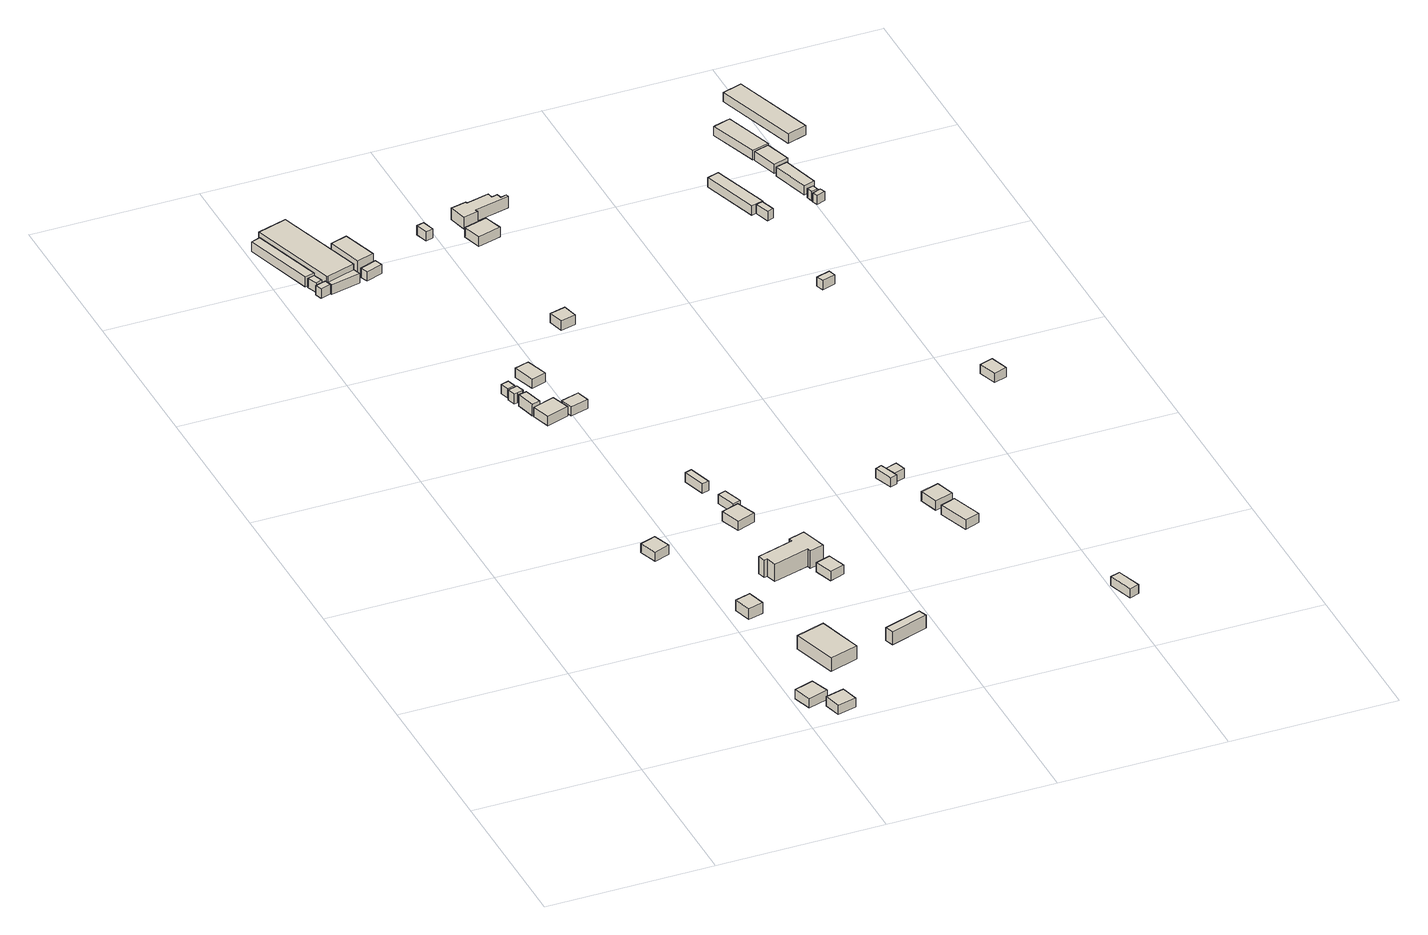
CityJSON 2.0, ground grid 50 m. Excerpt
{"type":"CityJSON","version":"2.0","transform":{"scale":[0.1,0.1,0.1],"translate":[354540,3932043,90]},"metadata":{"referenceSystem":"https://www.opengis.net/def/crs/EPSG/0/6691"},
"CityObjects":{
"building1":{"type":"Building","attributes":{"usage":"441","storeysAboveGround":1,"BuildingIDAttribute.prefecture":"14","BuildingIDAttribute.city":"14153","BuildingDetailAttribute.totalFloorArea":36.84,"BuildingDetailAttribute.buildingFootprintArea":36.84,"BuildingDetailAttribute.buildingStructureType":"610","BuildingDetailAttribute.buildingStructureOrgType":"2","BuildingDetailAttribute.orgUsage":"180","BuildingDetailAttribute.surveyYear":2015},"geometry":[{"type":"Solid","lod":"1","boundaries":[[[[0,1,2,3]],[[2,4,5,3]],[[1,6,4,2]],[[0,7,6,1]],[[3,5,7,0]],[[4,6,7,5]]]]}]},
"building2":{"type":"Building","attributes":{"usage":"441","storeysAboveGround":1,"BuildingIDAttribute.prefecture":"14","BuildingIDAttribute.city":"14153","BuildingDetailAttribute.totalFloorArea":31.2,"BuildingDetailAttribute.buildingFootprintArea":31.2,"BuildingDetailAttribute.buildingStructureType":"610","BuildingDetailAttribute.buildingStructureOrgType":"2","BuildingDetailAttribute.orgUsage":"180","BuildingDetailAttribute.surveyYear":2015},"geometry":[{"type":"Solid","lod":"1","boundaries":[[[[8,9,10,11]],[[10,12,13,11]],[[9,14,12,10]],[[8,15,14,9]],[[11,13,15,8]],[[12,14,15,13]]]]}]},
"building3":{"type":"Building","attributes":{"BuildingIDAttribute.prefecture":"14","BuildingIDAttribute.city":"14153","BuildingDetailAttribute.surveyYear":2015},"geometry":[{"type":"Solid","lod":"1","boundaries":[[[[16,17,18,19]],[[18,20,21,19]],[[17,22,20,18]],[[16,23,22,17]],[[19,21,23,16]],[[20,22,23,21]]]]}]},
"building4":{"type":"Building","attributes":{"measuredHeight":3.8,"BuildingIDAttribute.prefecture":"14","BuildingIDAttribute.city":"14153","BuildingDetailAttribute.surveyYear":2015},"geometry":[{"type":"Solid","lod":"1","boundaries":[[[[24,25,26,27]],[[26,28,29,27]],[[25,30,28,26]],[[24,31,30,25]],[[27,29,31,24]],[[28,30,31,29]]]]}]},
"building5":{"type":"Building","attributes":{"usage":"431","measuredHeight":4.7,"storeysAboveGround":1,"BuildingIDAttribute.prefecture":"14","BuildingIDAttribute.city":"14153","BuildingDetailAttribute.totalFloorArea":128.91,"BuildingDetailAttribute.buildingFootprintArea":128.91,"BuildingDetailAttribute.buildingStructureType":"610","BuildingDetailAttribute.buildingStructureOrgType":"2","BuildingDetailAttribute.orgUsage":"143","BuildingDetailAttribute.surveyYear":2015},"geometry":[{"type":"Solid","lod":"1","boundaries":[[[[32,33,34,35]],[[34,36,37,35]],[[33,38,36,34]],[[32,39,38,33]],[[35,37,39,32]],[[36,38,39,37]]]]}]},
"building6":{"type":"Building","attributes":{"measuredHeight":3.6,"BuildingIDAttribute.prefecture":"14","BuildingIDAttribute.city":"14153","BuildingDetailAttribute.surveyYear":2015},"geometry":[{"type":"Solid","lod":"1","boundaries":[[[[40,41,42,43]],[[42,44,45,43]],[[41,46,44,42]],[[40,47,46,41]],[[43,45,47,40]],[[44,46,47,45]]]]}]},
"building7":{"type":"Building","attributes":{"BuildingIDAttribute.prefecture":"14","BuildingIDAttribute.city":"14153","BuildingDetailAttribute.surveyYear":2015},"geometry":[{"type":"Solid","lod":"1","boundaries":[[[[48,49,50,51]],[[50,52,53,51]],[[49,54,52,50]],[[48,55,54,49]],[[51,53,55,48]],[[52,54,55,53]]]]}]},
"building8":{"type":"Building","attributes":{"BuildingIDAttribute.prefecture":"14","BuildingIDAttribute.city":"14153","BuildingDetailAttribute.surveyYear":2015},"geometry":[{"type":"Solid","lod":"1","boundaries":[[[[56,57,58,59]],[[58,60,61,59]],[[57,62,60,58]],[[56,63,62,57]],[[59,61,63,56]],[[60,62,63,61]]]]}]},
"building9":{"type":"Building","attributes":{"usage":"441","measuredHeight":5.7,"storeysAboveGround":2,"BuildingIDAttribute.prefecture":"14","BuildingIDAttribute.city":"14153","BuildingDetailAttribute.totalFloorArea":446.39,"BuildingDetailAttribute.buildingFootprintArea":223.2,"BuildingDetailAttribute.buildingStructureType":"601","BuildingDetailAttribute.buildingStructureOrgType":"1","BuildingDetailAttribute.orgUsage":"160","BuildingDetailAttribute.surveyYear":2015},"geometry":[{"type":"Solid","lod":"1","boundaries":[[[[64,65,66,67,68]],[[67,69,70,68]],[[66,71,69,67]],[[65,72,71,66]],[[64,73,72,65]],[[68,70,73,64]],[[69,71,72,73,70]]]]}]},
"building10":{"type":"Building","attributes":{"BuildingIDAttribute.prefecture":"14","BuildingIDAttribute.city":"14153","BuildingDetailAttribute.surveyYear":2015},"geometry":[{"type":"Solid","lod":"1","boundaries":[[[[68,74,75,64]],[[75,76,77,64]],[[74,78,76,75]],[[68,79,78,74]],[[64,77,79,68]],[[76,78,79,77]]]]}]},
"building11":{"type":"Building","attributes":{"measuredHeight":3.7,"BuildingIDAttribute.prefecture":"14","BuildingIDAttribute.city":"14153","BuildingDetailAttribute.surveyYear":2015},"geometry":[{"type":"Solid","lod":"1","boundaries":[[[[80,81,82,83,84,85]],[[84,86,87,85]],[[83,88,86,84]],[[82,89,88,83]],[[81,90,89,82]],[[80,91,90,81]],[[85,87,91,80]],[[86,88,89,90,91,87]]]]}]},
"building12":{"type":"Building","attributes":{"measuredHeight":3.8,"BuildingIDAttribute.prefecture":"14","BuildingIDAttribute.city":"14153","BuildingDetailAttribute.surveyYear":2015},"geometry":[{"type":"Solid","lod":"1","boundaries":[[[[92,93,94,95]],[[94,96,97,95]],[[93,98,96,94]],[[92,99,98,93]],[[95,97,99,92]],[[96,98,99,97]]]]}]},
"building13":{"type":"Building","attributes":{"BuildingIDAttribute.prefecture":"14","BuildingIDAttribute.city":"14153","BuildingDetailAttribute.surveyYear":2015},"geometry":[{"type":"Solid","lod":"1","boundaries":[[[[100,101,102,103]],[[102,104,105,103]],[[101,106,104,102]],[[100,107,106,101]],[[103,105,107,100]],[[104,106,107,105]]]]}]},
"building14":{"type":"Building","attributes":{"BuildingIDAttribute.prefecture":"14","BuildingIDAttribute.city":"14153","BuildingDetailAttribute.surveyYear":2015},"geometry":[{"type":"Solid","lod":"1","boundaries":[[[[108,109,110,111]],[[110,112,113,111]],[[109,114,112,110]],[[108,115,114,109]],[[111,113,115,108]],[[112,114,115,113]]]]}]},
"building15":{"type":"Building","attributes":{"usage":"431","measuredHeight":6.1,"storeysAboveGround":2,"BuildingIDAttribute.prefecture":"14","BuildingIDAttribute.city":"14153","BuildingDetailAttribute.totalFloorArea":218.3,"BuildingDetailAttribute.buildingFootprintArea":109.15,"BuildingDetailAttribute.buildingStructureType":"610","BuildingDetailAttribute.buildingStructureOrgType":"2","BuildingDetailAttribute.orgUsage":"143","BuildingDetailAttribute.surveyYear":2015},"geometry":[{"type":"Solid","lod":"1","boundaries":[[[[116,117,118,119,120,121,122,123,124,125]],[[124,126,127,125]],[[123,128,126,124]],[[122,129,128,123]],[[121,130,129,122]],[[120,131,130,121]],[[119,132,131,120]],[[118,133,132,119]],[[117,134,133,118]],[[116,135,134,117]],[[125,127,135,116]],[[126,128,129,130,131,132,133,134,135,127]]]]}]},
"building16":{"type":"Building","attributes":{"BuildingIDAttribute.prefecture":"14","BuildingIDAttribute.city":"14153","BuildingDetailAttribute.surveyYear":2015},"geometry":[{"type":"Solid","lod":"1","boundaries":[[[[136,137,138,139]],[[138,140,141,139]],[[137,142,140,138]],[[136,143,142,137]],[[139,141,143,136]],[[140,142,143,141]]]]}]},
"building17":{"type":"Building","attributes":{"measuredHeight":4.7,"BuildingIDAttribute.prefecture":"14","BuildingIDAttribute.city":"14153","BuildingDetailAttribute.surveyYear":2015},"geometry":[{"type":"Solid","lod":"1","boundaries":[[[[144,145,146,147]],[[146,148,149,147]],[[145,150,148,146]],[[144,151,150,145]],[[147,149,151,144]],[[148,150,151,149]]]]}]},
"building18":{"type":"Building","attributes":{"usage":"441","measuredHeight":5.4,"storeysAboveGround":2,"BuildingIDAttribute.prefecture":"14","BuildingIDAttribute.city":"14153","BuildingDetailAttribute.totalFloorArea":99.61,"BuildingDetailAttribute.buildingFootprintArea":49.8,"BuildingDetailAttribute.buildingStructureType":"601","BuildingDetailAttribute.buildingStructureOrgType":"1","BuildingDetailAttribute.orgUsage":"160","BuildingDetailAttribute.surveyYear":2015},"geometry":[{"type":"Solid","lod":"1","boundaries":[[[[152,153,154,155]],[[154,156,157,155]],[[153,158,156,154]],[[152,159,158,153]],[[155,157,159,152]],[[156,158,159,157]]]]}]},
"building19":{"type":"Building","attributes":{"BuildingIDAttribute.prefecture":"14","BuildingIDAttribute.city":"14153","BuildingDetailAttribute.surveyYear":2015},"geometry":[{"type":"Solid","lod":"1","boundaries":[[[[160,161,162,163]],[[162,164,165,163]],[[161,166,164,162]],[[160,167,166,161]],[[163,165,167,160]],[[164,166,167,165]]]]}]},
"building20":{"type":"Building","attributes":{"usage":"441","storeysAboveGround":2,"BuildingIDAttribute.prefecture":"14","BuildingIDAttribute.city":"14153","BuildingDetailAttribute.totalFloorArea":75.64,"BuildingDetailAttribute.buildingFootprintArea":37.82,"BuildingDetailAttribute.buildingStructureType":"610","BuildingDetailAttribute.buildingStructureOrgType":"2","BuildingDetailAttribute.orgUsage":"180","BuildingDetailAttribute.surveyYear":2015},"geometry":[{"type":"Solid","lod":"1","boundaries":[[[[168,169,170,171]],[[170,172,173,171]],[[169,174,172,170]],[[168,175,174,169]],[[171,173,175,168]],[[172,174,175,173]]]]}]},
"building21":{"type":"Building","attributes":{"usage":"441","storeysAboveGround":2,"BuildingIDAttribute.prefecture":"14","BuildingIDAttribute.city":"14153","BuildingDetailAttribute.totalFloorArea":139.78,"BuildingDetailAttribute.buildingFootprintArea":69.89,"BuildingDetailAttribute.buildingStructureType":"610","BuildingDetailAttribute.buildingStructureOrgType":"2","BuildingDetailAttribute.orgUsage":"180","BuildingDetailAttribute.surveyYear":2015},"geometry":[{"type":"Solid","lod":"1","boundaries":[[[[176,177,178,179]],[[178,180,181,179]],[[177,182,180,178]],[[176,183,182,177]],[[179,181,183,176]],[[180,182,183,181]]]]}]},
"building22":{"type":"Building","attributes":{"BuildingIDAttribute.prefecture":"14","BuildingIDAttribute.city":"14153","BuildingDetailAttribute.surveyYear":2015},"geometry":[{"type":"Solid","lod":"1","boundaries":[[[[184,185,186,187]],[[186,188,189,187]],[[185,190,188,186]],[[184,191,190,185]],[[187,189,191,184]],[[188,190,191,189]]]]}]},
"building23":{"type":"Building","attributes":{"BuildingIDAttribute.prefecture":"14","BuildingIDAttribute.city":"14153","BuildingDetailAttribute.surveyYear":2015},"geometry":[{"type":"Solid","lod":"1","boundaries":[[[[192,193,194,195]],[[194,196,197,195]],[[193,198,196,194]],[[192,199,198,193]],[[195,197,199,192]],[[196,198,199,197]]]]}]},
"building24":{"type":"Building","attributes":{"BuildingIDAttribute.prefecture":"14","BuildingIDAttribute.city":"14153","BuildingDetailAttribute.surveyYear":2015},"geometry":[{"type":"Solid","lod":"1","boundaries":[[[[200,201,202,203]],[[202,204,205,203]],[[201,206,204,202]],[[200,207,206,201]],[[203,205,207,200]],[[204,206,207,205]]]]}]},
"building25":{"type":"Building","attributes":{"BuildingIDAttribute.prefecture":"14","BuildingIDAttribute.city":"14153","BuildingDetailAttribute.surveyYear":2015},"geometry":[{"type":"Solid","lod":"1","boundaries":[[[[208,209,210,211]],[[210,212,213,211]],[[209,214,212,210]],[[208,215,214,209]],[[211,213,215,208]],[[212,214,215,213]]]]}]},
"building26":{"type":"Building","attributes":{"BuildingIDAttribute.prefecture":"14","BuildingIDAttribute.city":"14153","BuildingDetailAttribute.surveyYear":2015},"geometry":[{"type":"Solid","lod":"1","boundaries":[[[[216,217,218,219]],[[218,220,221,219]],[[217,222,220,218]],[[216,223,222,217]],[[219,221,223,216]],[[220,222,223,221]]]]}]},
"building27":{"type":"Building","attributes":{"measuredHeight":3.4,"BuildingIDAttribute.prefecture":"14","BuildingIDAttribute.city":"14153","BuildingDetailAttribute.surveyYear":2015},"geometry":[{"type":"Solid","lod":"1","boundaries":[[[[224,225,226,227]],[[226,228,229,227]],[[225,230,228,226]],[[224,231,230,225]],[[227,229,231,224]],[[228,230,231,229]]]]}]},
"building28":{"type":"Building","attributes":{"measuredHeight":5.9,"BuildingIDAttribute.prefecture":"14","BuildingIDAttribute.city":"14153","BuildingDetailAttribute.surveyYear":2015},"geometry":[{"type":"Solid","lod":"1","boundaries":[[[[232,233,234,235,236,237,238,239,240,241,242,243]],[[242,244,245,243]],[[241,246,244,242]],[[240,247,246,241]],[[239,248,247,240]],[[238,249,248,239]],[[237,250,249,238]],[[236,251,250,237]],[[235,252,251,236]],[[234,253,252,235]],[[233,254,253,234]],[[232,255,254,233]],[[243,245,255,232]],[[244,246,247,248,249,250,251,252,253,254,255,245]]]]}]},
"building29":{"type":"Building","attributes":{"BuildingIDAttribute.prefecture":"14","BuildingIDAttribute.city":"14153","BuildingDetailAttribute.surveyYear":2015},"geometry":[{"type":"Solid","lod":"1","boundaries":[[[[256,257,258,259,260,261]],[[260,262,263,261]],[[259,264,262,260]],[[258,265,264,259]],[[257,266,265,258]],[[256,267,266,257]],[[261,263,267,256]],[[262,264,265,266,267,263]]]]}]},
"building30":{"type":"Building","attributes":{"BuildingIDAttribute.prefecture":"14","BuildingIDAttribute.city":"14153","BuildingDetailAttribute.surveyYear":2015},"geometry":[{"type":"Solid","lod":"1","boundaries":[[[[268,269,270,271]],[[270,272,273,271]],[[269,274,272,270]],[[268,275,274,269]],[[271,273,275,268]],[[272,274,275,273]]]]}]},
"building31":{"type":"Building","attributes":{"BuildingIDAttribute.prefecture":"14","BuildingIDAttribute.city":"14153","BuildingDetailAttribute.surveyYear":2015},"geometry":[{"type":"Solid","lod":"1","boundaries":[[[[276,277,278,279]],[[278,280,281,279]],[[277,282,280,278]],[[276,283,282,277]],[[279,281,283,276]],[[280,282,283,281]]]]}]},
"building32":{"type":"Building","attributes":{"BuildingIDAttribute.prefecture":"14","BuildingIDAttribute.city":"14153","BuildingDetailAttribute.surveyYear":2015},"geometry":[{"type":"Solid","lod":"1","boundaries":[[[[284,285,286,287]],[[286,288,289,287]],[[285,290,288,286]],[[284,291,290,285]],[[287,289,291,284]],[[288,290,291,289]]]]}]},
"building33":{"type":"Building","attributes":{"BuildingIDAttribute.prefecture":"14","BuildingIDAttribute.city":"14153","BuildingDetailAttribute.surveyYear":2015},"geometry":[{"type":"Solid","lod":"1","boundaries":[[[[292,293,294,295]],[[294,296,297,295]],[[293,298,296,294]],[[292,299,298,293]],[[295,297,299,292]],[[296,298,299,297]]]]}]},
"building34":{"type":"Building","attributes":{"BuildingIDAttribute.prefecture":"14","BuildingIDAttribute.city":"14153","BuildingDetailAttribute.surveyYear":2015},"geometry":[{"type":"Solid","lod":"1","boundaries":[[[[300,301,302,303]],[[302,304,305,303]],[[301,306,304,302]],[[300,307,306,301]],[[303,305,307,300]],[[304,306,307,305]]]]}]},
"building35":{"type":"Building","attributes":{"BuildingIDAttribute.prefecture":"14","BuildingIDAttribute.city":"14153","BuildingDetailAttribute.surveyYear":2015},"geometry":[{"type":"Solid","lod":"1","boundaries":[[[[308,309,310,311]],[[310,312,313,311]],[[309,314,312,310]],[[308,315,314,309]],[[311,313,315,308]],[[312,314,315,313]]]]}]},
"building36":{"type":"Building","attributes":{"BuildingIDAttribute.prefecture":"14","BuildingIDAttribute.city":"14153","BuildingDetailAttribute.surveyYear":2015},"geometry":[{"type":"Solid","lod":"1","boundaries":[[[[316,317,318,319]],[[318,320,321,319]],[[317,322,320,318]],[[316,323,322,317]],[[319,321,323,316]],[[320,322,323,321]]]]}]},
"building37":{"type":"Building","attributes":{"BuildingIDAttribute.prefecture":"14","BuildingIDAttribute.city":"14153","BuildingDetailAttribute.surveyYear":2015},"geometry":[{"type":"Solid","lod":"1","boundaries":[[[[324,325,326,327]],[[326,328,329,327]],[[325,330,328,326]],[[324,331,330,325]],[[327,329,331,324]],[[328,330,331,329]]]]}]},
"building38":{"type":"Building","attributes":{"BuildingIDAttribute.prefecture":"14","BuildingIDAttribute.city":"14153","BuildingDetailAttribute.surveyYear":2015},"geometry":[{"type":"Solid","lod":"1","boundaries":[[[[332,333,334,335]],[[334,336,337,335]],[[333,338,336,334]],[[332,339,338,333]],[[335,337,339,332]],[[336,338,339,337]]]]}]},
"building39":{"type":"Building","attributes":{"BuildingIDAttribute.prefecture":"14","BuildingIDAttribute.city":"14153","BuildingDetailAttribute.surveyYear":2015},"geometry":[{"type":"Solid","lod":"1","boundaries":[[[[340,341,342,343]],[[342,344,345,343]],[[341,346,344,342]],[[340,347,346,341]],[[343,345,347,340]],[[344,346,347,345]]]]}]},
"building40":{"type":"Building","attributes":{"BuildingIDAttribute.prefecture":"14","BuildingIDAttribute.city":"14153","BuildingDetailAttribute.surveyYear":2015},"geometry":[{"type":"Solid","lod":"1","boundaries":[[[[348,349,350,351]],[[350,352,353,351]],[[349,354,352,350]],[[348,355,354,349]],[[351,353,355,348]],[[352,354,355,353]]]]}]},
"building41":{"type":"Building","attributes":{"BuildingIDAttribute.prefecture":"14","BuildingIDAttribute.city":"14153","BuildingDetailAttribute.surveyYear":2015},"geometry":[{"type":"Solid","lod":"1","boundaries":[[[[356,357,358,359,360,361]],[[360,362,363,361]],[[359,364,362,360]],[[358,365,364,359]],[[357,366,365,358]],[[356,367,366,357]],[[361,363,367,356]],[[362,364,365,366,367,363]]]]}]},
"building42":{"type":"Building","attributes":{"BuildingIDAttribute.prefecture":"14","BuildingIDAttribute.city":"14153","BuildingDetailAttribute.surveyYear":2015},"geometry":[{"type":"Solid","lod":"1","boundaries":[[[[368,369,370,371]],[[370,372,373,371]],[[369,374,372,370]],[[368,375,374,369]],[[371,373,375,368]],[[372,374,375,373]]]]}]},
"building43":{"type":"Building","attributes":{"BuildingIDAttribute.prefecture":"14","BuildingIDAttribute.city":"14153","BuildingDetailAttribute.surveyYear":2015},"geometry":[{"type":"Solid","lod":"1","boundaries":[[[[376,377,378,379]],[[378,380,381,379]],[[377,382,380,378]],[[376,383,382,377]],[[379,381,383,376]],[[380,382,383,381]]]]}]}
},
"vertices":[
[559,138,23],[578,82,23],[518,63,23],[500,119,23],[518,63,53],[500,119,53],[578,82,53],[559,138,53],
[635,22,20],[578,8,20],[565,59,20],[622,74,20],[565,59,50],[622,74,50],[578,8,50],[635,22,50],
[394,919,27],[441,935,27],[460,882,27],[413,865,27],[460,882,57],[413,865,57],[441,935,57],[394,919,57],
[534,512,26],[519,565,26],[565,578,26],[580,525,26],[565,578,61],[580,525,61],[519,565,61],[534,512,61],
[688,364,22],[728,229,22],[641,202,22],[600,337,22],[641,202,65],[600,337,65],[728,229,65],[688,364,65],
[29,2659,31],[96,2446,31],[67,2437,31],[1,2650,31],[67,2437,63],[1,2650,63],[96,2446,63],[29,2659,63],
[84,2371,31],[78,2392,31],[110,2402,31],[116,2381,31],[110,2402,61],[116,2381,61],[78,2392,61],[84,2371,61],
[83,2402,31],[72,2432,31],[93,2439,31],[103,2409,31],[93,2439,61],[103,2409,61],[72,2432,61],[83,2402,61],
[117,2403,25],[115,2403,25],[31,2671,25],[121,2699,25],[205,2431,25],[121,2699,73],[205,2431,73],[31,2671,73],[115,2403,73],[117,2403,73],
[213,2406,25],[122,2385,25],[122,2385,55],[117,2403,55],[213,2406,55],[205,2431,55],
[397,1728,16],[378,1723,16],[369,1721,16],[362,1746,16],[391,1754,16],[398,1729,16],[391,1754,49],[398,1729,49],[362,1746,49],[369,1721,49],[378,1723,49],[397,1728,49],
[391,1651,16],[377,1709,16],[402,1715,16],[417,1658,16],[402,1715,52],[417,1658,52],[377,1709,52],[391,1651,52],
[364,1753,17],[356,1780,17],[380,1787,17],[387,1760,17],[380,1787,47],[387,1760,47],[356,1780,47],[364,1753,47],
[393,1646,16],[460,1669,16],[479,1613,16],[411,1590,16],[479,1613,46],[411,1590,46],[460,1669,46],[393,1646,46],
[790,688,14],[787,700,14],[677,668,14],[668,699,14],[659,696,14],[652,720,14],[763,753,14],[760,764,14],[810,779,14],[833,701,14],[810,779,70],[833,701,70],[760,764,70],[763,753,70],[652,720,70],[659,696,70],[668,699,70],[677,668,70],[787,700,70],[790,688,70],
[658,981,21],[712,1000,21],[734,941,21],[679,921,21],[734,941,51],[679,921,51],[712,1000,51],[658,981,51],
[845,258,19],[836,284,19],[950,322,19],[959,296,19],[950,322,61],[959,296,61],[836,284,61],[845,258,61],
[245,2573,16],[278,2468,16],[226,2452,16],[194,2557,16],[226,2452,64],[194,2557,64],[278,2468,64],[245,2573,64],
[231,2441,16],[281,2459,16],[289,2436,16],[239,2418,16],[289,2436,46],[239,2418,46],[281,2459,46],[231,2441,46],
[422,1839,15],[466,1853,15],[488,1786,15],[444,1772,15],[488,1786,45],[444,1772,45],[466,1853,45],[422,1839,45],
[542,1625,15],[488,1609,15],[477,1648,15],[531,1664,15],[477,1648,45],[531,1664,45],[488,1609,45],[542,1625,45],
[662,1124,20],[641,1193,20],[662,1200,20],[683,1130,20],[662,1200,50],[683,1130,50],[641,1193,50],[662,1124,50],
[701,1006,19],[682,1063,19],[706,1071,19],[725,1014,19],[706,1071,49],[725,1014,49],[682,1063,49],[701,1006,49],
[813,605,19],[795,660,19],[840,675,19],[858,620,19],[840,675,49],[858,620,49],[795,660,49],[813,605,49],
[461,2533,15],[450,2570,15],[472,2576,15],[483,2539,15],[472,2576,45],[483,2539,45],[450,2570,45],[461,2533,45],
[615,2048,11],[663,2060,11],[674,2014,11],[627,2002,11],[674,2014,41],[627,2002,41],[663,2060,41],[615,2048,41],
[653,2477,12],[582,2456,12],[566,2513,12],[636,2533,12],[566,2513,43],[636,2533,43],[582,2456,43],[653,2477,43],
[624,2562,12],[578,2551,12],[565,2605,12],[613,2616,12],[614,2611,12],[683,2628,12],[687,2611,12],[704,2616,12],[708,2600,12],[726,2605,12],[728,2596,12],[622,2570,12],[728,2596,49],[622,2570,49],[726,2605,49],[708,2600,49],[704,2616,49],[687,2611,49],[683,2628,49],[614,2611,49],[613,2616,49],[565,2605,49],[578,2551,49],[624,2562,49],
[1144,965,10],[1124,1022,10],[1144,1030,10],[1150,1014,10],[1161,982,10],[1165,972,10],[1161,982,40],[1165,972,40],[1150,1014,40],[1144,1030,40],[1124,1022,40],[1144,965,40],
[1186,1026,9],[1196,993,9],[1161,982,9],[1150,1014,9],[1161,982,39],[1150,1014,39],[1196,993,39],[1186,1026,39],
[1292,710,14],[1246,694,14],[1214,786,14],[1260,802,14],[1214,786,44],[1260,802,44],[1246,694,44],[1292,710,44],
[1268,834,9],[1212,816,9],[1194,873,9],[1250,891,9],[1194,873,39],[1250,891,39],[1212,816,39],[1268,834,39],
[1522,218,14],[1498,293,14],[1527,302,14],[1551,228,14],[1527,302,44],[1551,228,44],[1498,293,44],[1522,218,44],
[1384,1939,10],[1390,1917,10],[1349,1904,10],[1342,1926,10],[1349,1904,40],[1342,1926,40],[1390,1917,40],[1384,1939,40],
[1291,2478,19],[1347,2306,19],[1310,2295,19],[1255,2466,19],[1310,2295,49],[1255,2466,49],[1347,2306,49],[1291,2478,49],
[1603,1326,1],[1585,1381,1],[1625,1394,1],[1643,1339,1],[1625,1394,31],[1643,1339,31],[1585,1381,31],[1603,1326,31],
[1344,2302,20],[1358,2259,20],[1338,2252,20],[1324,2296,20],[1338,2252,50],[1324,2296,50],[1358,2259,50],[1344,2302,50],
[1478,2306,24],[1497,2312,24],[1502,2293,24],[1483,2288,24],[1502,2293,54],[1483,2288,54],[1497,2312,54],[1478,2306,54],
[1509,2291,24],[1515,2275,24],[1489,2265,24],[1483,2281,24],[1489,2265,54],[1483,2281,54],[1515,2275,54],[1509,2291,54],
[1475,2321,24],[1442,2434,24],[1477,2444,24],[1509,2331,24],[1477,2444,54],[1509,2331,54],[1442,2434,54],[1475,2321,54],
[1367,2673,29],[1389,2680,29],[1415,2688,29],[1464,2539,29],[1412,2523,29],[1361,2672,29],[1412,2523,59],[1361,2672,59],[1464,2539,59],[1415,2688,59],[1389,2680,59],[1367,2673,59],
[1460,2532,29],[1484,2454,29],[1439,2440,29],[1415,2519,29],[1439,2440,59],[1415,2519,59],[1484,2454,59],[1460,2532,59],
[1587,2571,34],[1527,2552,34],[1446,2804,34],[1506,2823,34],[1446,2804,64],[1506,2823,64],[1527,2552,64],[1587,2571,64]
]}
